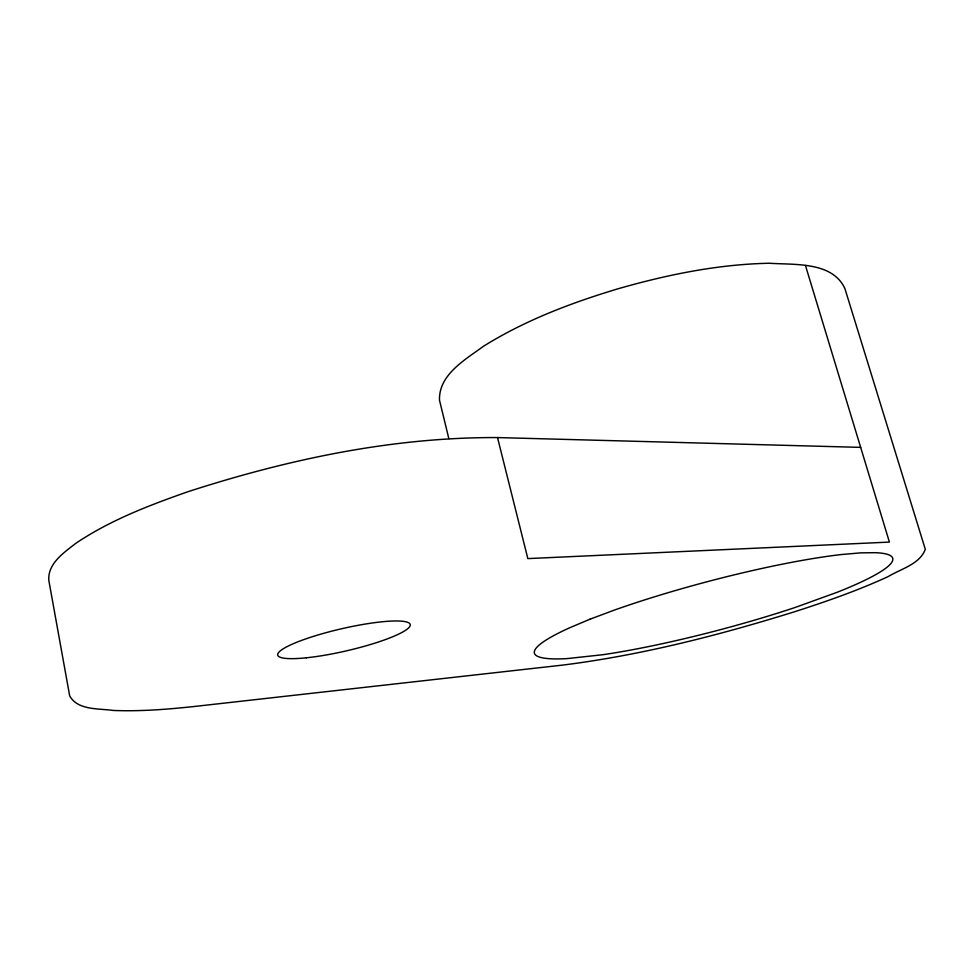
<?xml version="1.0" encoding="UTF-8"?>
<svg xmlns="http://www.w3.org/2000/svg" width="974" height="974" viewBox="0 0 974 974"><rect width="100%" height="100%" fill="white"/><g stroke="black" fill="none" stroke-linecap="round" stroke-linejoin="round"><path stroke-width="1.46" d="M860.651 447.37L497.519 437.57C392.364 437.119 288.085 459.338 188.384 491.566C149.351 505.226 110.147 520.177 75.668 543.431C63.992 552.587 47.629 563.52 48.81 580.334L69.678 695.862C77.762 710.545 98.776 708.305 113.13 710.448C140.646 711.544 168.161 709.316 195.494 706.357L562.789 665.084C641.744 655.137 719.153 635.218 795.028 611.611C826.634 601.396 858.106 590.451 888.288 576.511C900.853 568.877 919.809 564.263 925.3 549.299L844.933 288.669C832.502 261.361 794.48 264.977 769.387 263.248C718.362 264.258 667.945 274.534 619.001 288.499C571.884 302.597 525.29 320.154 483.433 346.306C465.438 359.552 438.543 374.649 439.505 400.241L448.831 438.592M805.461 265.5L889.408 542.092L527.835 558.601L497.519 437.57M590.037 619.184L570.046 627.609A185.291 24.874 -14.8 0 0 567.075 658.607L602.991 654.698A185.291 24.874 -14.8 0 0 795.32 607.411L837.543 592.131A185.291 24.874 -14.8 0 0 875.772 552.696L860.833 552.855L841.536 554.523A185.291 24.874 -14.8 0 0 613.827 610.284L590.037 619.184M306.396 657.791A67.985 11.311 -13 0 0 410.03 625.965A67.985 11.311 -13 0 0 315.357 635.766A67.985 11.311 -13 0 0 306.396 657.791"/></g></svg>
